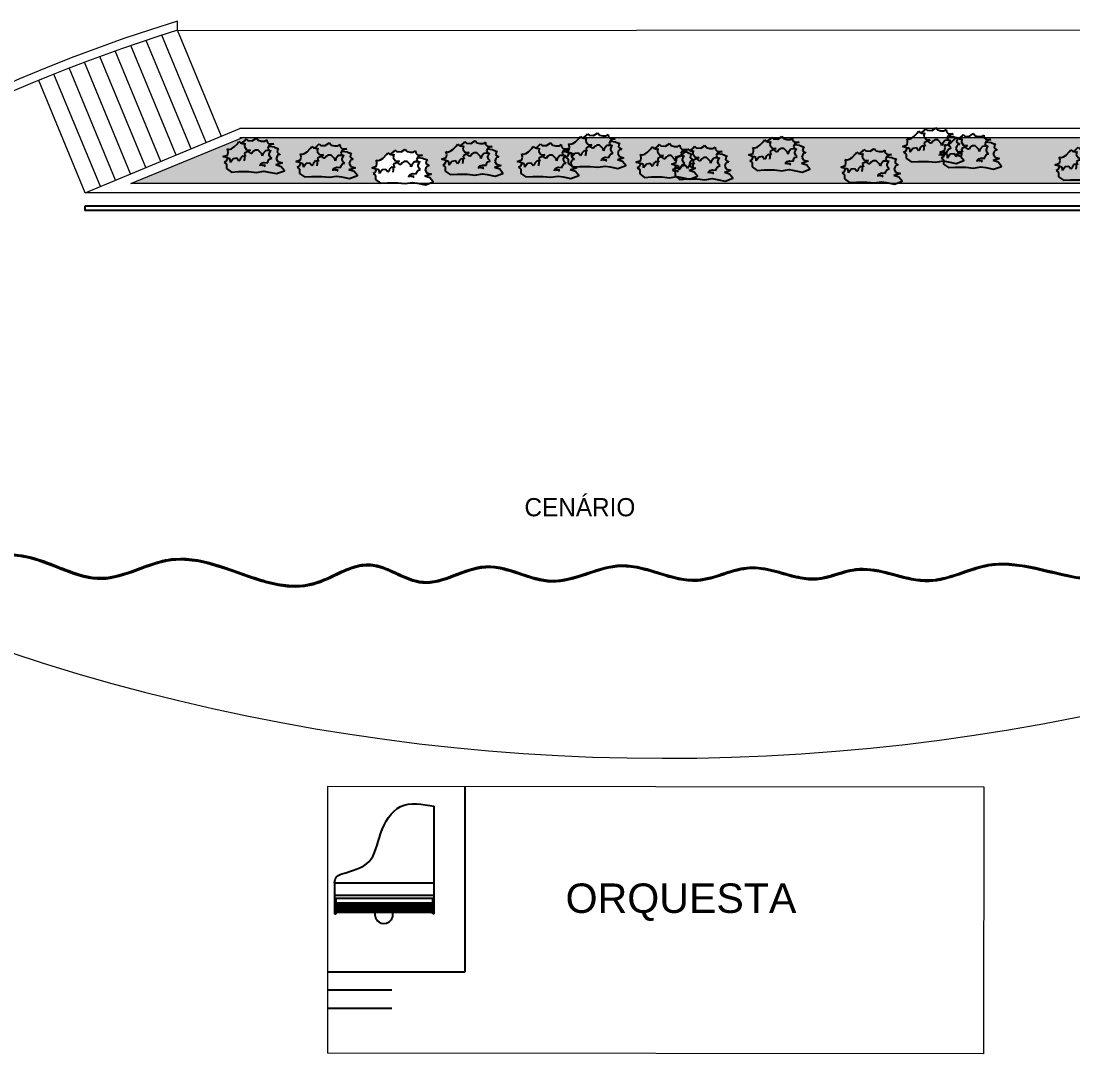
# Model space of a CAD drawing. Header units: millimetres. Extents: x 383 to 523, y 252 to 344.
# Drawn here: x 417.64 to 434.99, y 305.44 to 322.61 of the extents above; entities that cross this region are included whole.
import ezdxf

# ---------------------------------------------------------------- set-up
doc = ezdxf.new("R2010")
doc.units = ezdxf.units.MM
doc.header["$MEASUREMENT"] = 0
doc.linetypes.add('ACAD_ISO02W100', pattern=[15, 12, -3])
for name, color, linetype in [('alberi', 74, 'Continuous'), ('letreros', 6, 'Continuous'), ('muebles', 193, 'Continuous'), ('Terreno', 41, 'Continuous')]:
    doc.layers.add(name, color=color, linetype=linetype)
for name, color, linetype, lineweight in [('cubierta', 1, 'ACAD_ISO02W100', 15), ('muros', 5, 'Continuous', 30), ('plantas', 76, 'Continuous', 15)]:
    doc.layers.add(name, color=color, linetype=linetype, lineweight=lineweight)

# ---------------------------------------------------------------- blocks, each defined once
blk = doc.blocks.new('cespugliof')
at = {"layer": 'alberi'}
for p, q in [((-0.229, 0.492), (-0.193, 0.522)), ((-0.193, 0.522), (-0.168, 0.553)), ((-0.168, 0.553), (-0.14, 0.527)), ((-0.14, 0.527), (-0.067, 0.522)), ((-0.067, 0.522), (-0.006, 0.561)), ((-0.006, 0.561), (0.002, 0.57)), ((0.002, 0.57), (0.031, 0.531)), ((0.031, 0.531), (0.084, 0.518)), ((0.137, 0.518), (0.173, 0.54)), ((0.173, 0.54), (0.177, 0.5)), ((-0.469, 0.361), (-0.477, 0.387)), ((-0.477, 0.387), (-0.445, 0.379)), ((-0.465, 0.331), (-0.469, 0.361)), ((-0.445, 0.379), (-0.408, 0.392)), ((-0.408, 0.392), (-0.364, 0.422)), ((-0.364, 0.422), (-0.307, 0.479)), ((-0.307, 0.479), (-0.286, 0.509)), ((-0.286, 0.509), (-0.258, 0.487)), ((-0.258, 0.487), (-0.213, 0.474)), ((-0.246, 0.483), (-0.229, 0.492)), ((-0.213, 0.474), (-0.189, 0.483)), ((-0.189, 0.483), (-0.197, 0.427)), ((-0.197, 0.427), (-0.197, 0.427)), ((-0.197, 0.427), (-0.16, 0.374)), ((-0.189, 0.483), (-0.189, 0.483)), ((-0.16, 0.374), (-0.095, 0.37)), ((-0.095, 0.37), (-0.152, 0.339)), ((-0.014, 0.366), (-0.05, 0.344)), ((0.031, 0.366), (-0.014, 0.366)), ((0.092, 0.305), (0.031, 0.366)), ((0.084, 0.518), (0.137, 0.518)), ((0.149, 0.357), (0.108, 0.305)), ((0.202, 0.361), (0.149, 0.357)), ((0.177, 0.5), (0.206, 0.474)), ((0.214, 0.448), (0.189, 0.4)), ((0.189, 0.4), (0.21, 0.37)), ((0.246, 0.352), (0.202, 0.361)), ((0.298, 0.416), (0.205, 0.427)), ((0.206, 0.474), (0.242, 0.47)), ((0.21, 0.37), (0.246, 0.352)), ((0.287, 0.47), (0.214, 0.448)), ((0.214, 0.305), (0.234, 0.352)), ((0.242, 0.47), (0.287, 0.47)), ((0.298, 0.416), (0.367, 0.391)), ((0.349, 0.37), (0.342, 0.332)), ((0.367, 0.391), (0.349, 0.37)), ((-0.551, 0.261), (-0.473, 0.287)), ((-0.498, 0.244), (-0.551, 0.261)), ((-0.502, 0.178), (-0.53, 0.165)), ((-0.477, 0.23), (-0.502, 0.178)), ((-0.453, 0.23), (-0.498, 0.244)), ((-0.473, 0.287), (-0.465, 0.331)), ((-0.429, 0.222), (-0.453, 0.23)), ((-0.425, 0.165), (-0.429, 0.222)), ((-0.38, 0.226), (-0.425, 0.165)), ((-0.319, 0.235), (-0.38, 0.226)), ((-0.38, 0.226), (-0.38, 0.226)), ((-0.286, 0.187), (-0.319, 0.235)), ((-0.319, 0.235), (-0.319, 0.235)), ((-0.266, 0.209), (-0.286, 0.187)), ((-0.262, 0.235), (-0.266, 0.209)), ((-0.225, 0.27), (-0.262, 0.235)), ((-0.177, 0.261), (-0.225, 0.27)), ((-0.197, 0.226), (-0.205, 0.191)), ((-0.197, 0.257), (-0.197, 0.226)), ((-0.152, 0.339), (-0.193, 0.318)), ((-0.193, 0.318), (-0.189, 0.287)), ((-0.189, 0.287), (-0.177, 0.261)), ((-0.177, 0.261), (-0.177, 0.261)), ((-0.116, 0.335), (-0.128, 0.339)), ((-0.087, 0.313), (-0.116, 0.335)), ((-0.071, 0.313), (-0.087, 0.313)), ((-0.05, 0.344), (-0.071, 0.313)), ((0.096, 0.274), (0.092, 0.305)), ((0.108, 0.305), (0.096, 0.274)), ((0.189, 0.183), (0.21, 0.217)), ((0.189, 0.161), (0.189, 0.183)), ((0.21, 0.217), (0.23, 0.226)), ((0.214, 0.287), (0.214, 0.305)), ((0.23, 0.257), (0.214, 0.287)), ((0.254, 0.235), (0.23, 0.257)), ((0.23, 0.226), (0.254, 0.235)), ((0.344, 0.271), (0.329, 0.226)), ((0.329, 0.226), (0.354, 0.178)), ((0.342, 0.332), (0.395, 0.293)), ((0.367, 0.294), (0.344, 0.271)), ((0.354, 0.178), (0.432, 0.158)), ((0.395, 0.293), (0.367, 0.294)), ((-0.53, 0.165), (-0.49, 0.135)), ((-0.49, 0.135), (-0.49, 0.087)), ((-0.49, 0.087), (-0.49, 0.065)), ((0.063, 0.108), (0.067, 0.135)), ((0.067, 0.135), (0.084, 0.152)), ((0.1, 0.117), (0.071, 0.13)), ((0.084, 0.152), (0.124, 0.165)), ((0.104, 0.117), (0.1, 0.117)), ((0.149, 0.117), (0.104, 0.117)), ((0.124, 0.165), (0.132, 0.165)), ((0.132, 0.165), (0.189, 0.161)), ((0.132, 0.1), (0.149, 0.117)), ((0.385, 0.14), (0.324, 0.123)), ((0.432, 0.158), (0.385, 0.14))]:
    blk.add_line(p, q, dxfattribs=at)
at = {"layer": 'alberi', "color": 74}
blk.add_lwpolyline([(-0.49, 0.065), (-0.409, 0.007), (-0.293, 0.014), (-0.123, 0.014), (0, 0), (0.123, 0.02), (0.204, 0.007), (0.334, -0.02), (0.463, 0.027), (0.409, 0.095), (0.324, 0.123)], dxfattribs=at)

msp = doc.modelspace()

# ---------------------------------------------------------------- hatches: boundary and pattern name
at = {"layer": 'plantas', "linetype": 'Continuous'}
h = msp.add_hatch(dxfattribs=at)
h.set_pattern_fill('AR-SAND', color=256, scale=0.004, style=0)
h.set_pattern_definition([(37.5, (0, 0), (-0.006400125, 0.195765295), [0, -0.154432, 0, -0.17272, 0, -0.1651]), (7.5, (0, 0), (0.17980931, 0.28673004), [0, -0.083312, 0, -0.139192, 0, -0.05334]), (327.5, (-0.12497, 0), (0.31639695, 0.000574874), [0, -0.0508, 0, -0.18288, 0, -0.23876]), (317.5, (-0.12497, 0), (0.30542258, 0.08917173), [0, -0.0254, 0, -0.119888, 0, -0.13716])])
h.paths.add_polyline_path([(435.058, 320.69), (421.283, 320.69), (419.456, 319.934), (423.976, 319.934), (423.853, 319.947), (423.683, 319.947), (423.567, 319.941), (423.486, 319.999), (423.486, 320.02), (423.486, 320.068), (423.445, 320.099), (423.474, 320.112), (423.501, 320.17), (423.478, 320.177), (423.425, 320.195), (423.502, 320.221), (423.51, 320.264), (423.506, 320.295), (423.498, 320.321), (423.531, 320.312), (423.567, 320.325), (423.612, 320.356), (423.669, 320.413), (423.689, 320.443), (423.718, 320.421), (423.731, 320.417), (423.746, 320.426), (423.783, 320.456), (423.807, 320.487), (423.836, 320.46), (423.909, 320.456), (423.97, 320.495), (423.978, 320.504), (424.006, 320.465), (424.059, 320.452), (424.112, 320.452), (424.149, 320.474), (424.153, 320.434), (424.181, 320.408), (424.218, 320.404), (424.263, 320.404), (424.189, 320.382), (424.179, 320.361), (424.274, 320.35), (424.343, 320.325), (424.324, 320.303), (424.318, 320.266), (424.371, 320.226), (424.343, 320.228), (424.319, 320.205), (424.304, 320.16), (424.329, 320.112), (424.408, 320.092), (424.361, 320.074), (424.299, 320.056), (424.384, 320.029), (424.439, 319.961), (424.365, 319.934), (436.837, 319.934)])

# ---------------------------------------------------------------- linework, layer by layer
at = {"layer": 'cubierta', "linetype": 'ACAD_ISO02W100', "lineweight": 18, "ltscale": 0.2}
msp.add_arc((428.383, 297.242), 32.252, 181.8805, 44.9344, dxfattribs=at)
at = {"layer": 'muebles', "linetype": 'Continuous'}
for p, q in [((424.958, 309.983), (424.958, 306.933)), ((424.958, 306.933), (422.695, 306.935)), ((423.759, 306.634), (422.695, 306.635)), ((423.759, 306.334), (422.695, 306.335))]:
    msp.add_line(p, q, dxfattribs=at)
at = {"layer": 'muebles', "linetype": 'ByBlock'}
for p, q in [((424.457, 307.895), (424.457, 309.668)), ((422.813, 308.408), (422.813, 307.895)), ((422.813, 308.408), (424.457, 308.408)), ((422.813, 308.203), (424.457, 308.203)), ((422.813, 308.152), (424.457, 308.152)), ((422.839, 307.895), (422.839, 308.152)), ((422.839, 308.077), (424.431, 308.077)), ((422.851, 308.077), (422.851, 307.99)), ((422.877, 308.077), (422.877, 307.99)), ((422.89, 308.077), (422.89, 307.923)), ((422.903, 308.077), (422.903, 307.99)), ((422.929, 308.077), (422.929, 307.99)), ((422.954, 308.077), (422.954, 307.99)), ((422.98, 308.077), (422.98, 307.99)), ((422.993, 308.077), (422.993, 307.923)), ((423.006, 308.077), (423.006, 307.99)), ((423.031, 308.077), (423.031, 307.99)), ((423.057, 308.077), (423.057, 307.99)), ((423.07, 308.077), (423.07, 307.923)), ((423.083, 308.077), (423.083, 307.99)), ((423.108, 308.077), (423.108, 307.99)), ((423.134, 308.077), (423.134, 307.99)), ((423.16, 308.077), (423.16, 307.99)), ((423.173, 308.077), (423.173, 307.923)), ((423.185, 308.077), (423.185, 307.99)), ((423.211, 308.077), (423.211, 307.99)), ((423.237, 308.077), (423.237, 307.99)), ((423.25, 308.077), (423.25, 307.923)), ((423.262, 308.077), (423.262, 307.99)), ((423.288, 308.077), (423.288, 307.99)), ((423.314, 308.077), (423.314, 307.99)), ((423.339, 308.077), (423.339, 307.99)), ((423.352, 308.077), (423.352, 307.923)), ((423.365, 308.077), (423.365, 307.99)), ((423.391, 308.077), (423.391, 307.99)), ((423.416, 308.077), (423.416, 307.99)), ((423.429, 308.077), (423.429, 307.923)), ((423.442, 308.077), (423.442, 307.99)), ((423.468, 308.077), (423.468, 307.99)), ((423.494, 308.077), (423.494, 307.99)), ((423.519, 308.077), (423.519, 307.99)), ((423.532, 308.077), (423.532, 307.923)), ((423.545, 308.077), (423.545, 307.99)), ((423.571, 308.077), (423.571, 307.99)), ((423.596, 308.077), (423.596, 307.99)), ((423.609, 308.077), (423.609, 307.923)), ((423.622, 308.077), (423.622, 307.99)), ((423.648, 308.077), (423.648, 307.99)), ((423.673, 308.077), (423.673, 307.99)), ((423.699, 308.077), (423.699, 307.99)), ((423.712, 308.077), (423.712, 307.923)), ((423.725, 308.077), (423.725, 307.99)), ((423.75, 308.077), (423.75, 307.99)), ((423.776, 308.077), (423.776, 307.99)), ((423.789, 308.077), (423.789, 307.923)), ((423.802, 308.077), (423.802, 307.99)), ((423.827, 308.077), (423.827, 307.99)), ((423.853, 308.077), (423.853, 307.99)), ((423.879, 308.077), (423.879, 307.99)), ((423.892, 308.077), (423.892, 307.923)), ((423.904, 308.077), (423.904, 307.99)), ((423.93, 308.077), (423.93, 307.99)), ((423.956, 308.077), (423.956, 307.99)), ((423.969, 308.077), (423.969, 307.923)), ((423.982, 308.077), (423.982, 307.99)), ((424.007, 308.077), (424.007, 307.99)), ((424.033, 308.077), (424.033, 307.99)), ((424.059, 308.077), (424.059, 307.99)), ((424.071, 308.077), (424.071, 307.923)), ((424.084, 308.077), (424.084, 307.99)), ((424.11, 308.077), (424.11, 307.99)), ((424.136, 308.077), (424.136, 307.99)), ((424.148, 308.077), (424.148, 307.923)), ((424.161, 308.077), (424.161, 307.99)), ((424.187, 308.077), (424.187, 307.99)), ((424.213, 308.077), (424.213, 307.99)), ((424.238, 308.077), (424.238, 307.99)), ((424.251, 308.077), (424.251, 307.923)), ((424.264, 308.077), (424.264, 307.99)), ((424.29, 308.077), (424.29, 307.99)), ((424.315, 308.077), (424.315, 307.99)), ((424.328, 308.077), (424.328, 307.923)), ((424.341, 308.077), (424.341, 307.99)), ((424.367, 308.077), (424.367, 307.99)), ((424.392, 308.077), (424.392, 307.99)), ((424.418, 308.077), (424.418, 307.99)), ((424.431, 307.895), (424.431, 308.152)), ((422.813, 307.895), (422.839, 307.895)), ((422.839, 307.923), (424.431, 307.923)), ((422.851, 307.99), (422.877, 307.99)), ((422.864, 307.99), (422.864, 307.923)), ((422.903, 307.99), (422.98, 307.99)), ((422.916, 307.99), (422.916, 307.923)), ((422.941, 307.99), (422.941, 307.923)), ((422.967, 307.99), (422.967, 307.923)), ((423.006, 307.99), (423.057, 307.99)), ((423.018, 307.99), (423.018, 307.923)), ((423.044, 307.99), (423.044, 307.923)), ((423.083, 307.99), (423.16, 307.99)), ((423.095, 307.99), (423.095, 307.923)), ((423.121, 307.99), (423.121, 307.923)), ((423.147, 307.99), (423.147, 307.923)), ((423.185, 307.99), (423.237, 307.99)), ((423.198, 307.99), (423.198, 307.923)), ((423.224, 307.99), (423.224, 307.923)), ((423.262, 307.99), (423.339, 307.99)), ((423.275, 307.99), (423.275, 307.923)), ((423.301, 307.99), (423.301, 307.923)), ((423.327, 307.99), (423.327, 307.923)), ((423.365, 307.99), (423.416, 307.99)), ((423.378, 307.99), (423.378, 307.923)), ((423.404, 307.99), (423.404, 307.923)), ((423.442, 307.99), (423.519, 307.99)), ((423.455, 307.99), (423.455, 307.923)), ((423.481, 307.99), (423.481, 307.923)), ((423.506, 307.99), (423.506, 307.923)), ((423.545, 307.99), (423.596, 307.99)), ((423.558, 307.99), (423.558, 307.923)), ((423.583, 307.99), (423.583, 307.923)), ((423.622, 307.99), (423.699, 307.99)), ((423.635, 307.99), (423.635, 307.923)), ((423.66, 307.99), (423.66, 307.923)), ((423.686, 307.99), (423.686, 307.923)), ((423.725, 307.99), (423.776, 307.99)), ((423.738, 307.99), (423.738, 307.923)), ((423.763, 307.99), (423.763, 307.923)), ((423.802, 307.99), (423.879, 307.99)), ((423.815, 307.99), (423.815, 307.923)), ((423.84, 307.99), (423.84, 307.923)), ((423.866, 307.99), (423.866, 307.923)), ((423.904, 307.99), (423.956, 307.99)), ((423.917, 307.99), (423.917, 307.923)), ((423.943, 307.99), (423.943, 307.923)), ((423.982, 307.99), (424.059, 307.99)), ((423.994, 307.99), (423.994, 307.923)), ((424.02, 307.99), (424.02, 307.923)), ((424.046, 307.99), (424.046, 307.923)), ((424.084, 307.99), (424.136, 307.99)), ((424.097, 307.99), (424.097, 307.923)), ((424.123, 307.99), (424.123, 307.923)), ((424.161, 307.99), (424.238, 307.99)), ((424.174, 307.99), (424.174, 307.923)), ((424.2, 307.99), (424.2, 307.923)), ((424.225, 307.99), (424.225, 307.923)), ((424.264, 307.99), (424.315, 307.99)), ((424.277, 307.99), (424.277, 307.923)), ((424.303, 307.99), (424.303, 307.923)), ((424.341, 307.99), (424.418, 307.99)), ((424.354, 307.99), (424.354, 307.923)), ((424.38, 307.99), (424.38, 307.923)), ((424.405, 307.99), (424.405, 307.923)), ((424.457, 307.895), (424.431, 307.895))]:
    msp.add_line(p, q, dxfattribs=at)
at = {"layer": 'muebles', "linetype": 'Continuous'}
msp.add_lwpolyline([(418.702, 319.567), (437.612, 319.567), (437.612, 319.488), (418.702, 319.488)], close=True, dxfattribs=at)
at = {"layer": 'muebles'}
msp.add_arc((423.626, 307.884), 0.149, 165.0752, 14.9248, dxfattribs=at)
at = {"layer": 'muebles', "linetype": 'Continuous'}
msp.add_spline([(414.898, 313.512), (415.444, 313.503), (417.779, 313.763), (418.975, 313.416), (420.126, 313.725), (422.46, 313.326), (423.393, 313.639), (424.262, 313.352), (425.304, 313.607), (426.392, 313.371), (427.542, 313.625), (428.794, 313.387), (429.671, 313.591), (430.76, 313.409), (431.418, 313.562), (432.616, 313.379), (433.603, 313.635), (435.368, 313.4), (437.47, 313.652), (438.612, 313.36), (439.273, 313.731), (441.252, 313.436)], degree=3, dxfattribs=at)
msp.add_open_spline([(414.899, 313.532), (415.042, 313.525), (415.185, 313.517), (415.613, 313.523), (415.899, 313.577), (416.472, 313.704), (416.759, 313.776), (417.231, 313.833), (417.417, 313.839), (417.745, 313.798), (417.887, 313.759), (418.169, 313.657), (418.309, 313.598), (418.586, 313.496), (418.725, 313.455), (419.013, 313.426), (419.163, 313.452), (419.47, 313.544), (419.625, 313.608), (419.912, 313.704), (420.043, 313.739), (420.428, 313.771), (420.682, 313.711), (421.185, 313.551), (421.435, 313.449), (421.934, 313.313), (422.183, 313.279), (422.557, 313.37), (422.689, 313.432), (422.943, 313.551), (423.066, 313.608), (423.286, 313.661), (423.382, 313.666), (423.572, 313.63), (423.667, 313.592), (423.873, 313.5), (423.985, 313.444), (424.195, 313.376), (424.291, 313.363), (424.487, 313.383), (424.587, 313.412), (424.889, 313.519), (425.094, 313.616), (425.513, 313.639), (425.72, 313.564), (426.061, 313.451), (426.198, 313.408), (426.552, 313.374), (426.771, 313.447), (427.151, 313.573), (427.309, 313.625), (427.91, 313.684), (428.351, 313.387), (428.915, 313.411), (429.059, 313.456), (429.322, 313.541), (429.44, 313.58), (429.688, 313.62), (429.819, 313.61), (430.077, 313.558), (430.206, 313.517), (430.446, 313.454), (430.558, 313.43), (430.79, 313.423), (430.91, 313.451), (431.155, 313.523), (431.279, 313.565), (431.736, 313.621), (432.069, 313.466), (432.502, 313.397), (432.612, 313.393), (432.831, 313.424), (432.94, 313.455), (433.227, 313.55), (433.405, 313.621), (434.047, 313.733), (434.514, 313.551), (435.134, 313.434), (435.291, 313.416), (435.603, 313.426), (435.76, 313.451), (436.23, 313.551), (436.544, 313.652), (437.091, 313.723), (437.324, 313.718), (437.787, 313.581), (438.017, 313.462), (438.375, 313.364), (438.509, 313.35), (438.766, 313.425), (438.891, 313.51), (439.119, 313.664), (439.22, 313.731), (439.429, 313.825), (439.537, 313.853), (439.868, 313.897), (440.097, 313.867), (440.635, 313.725), (440.948, 313.59), (441.26, 313.455)], degree=3, knots=[0, 0, 0, 0, 0.430093, 0.430093, 1.29028, 1.29028, 2.150467, 2.150467, 2.710381, 2.710381, 3.14594, 3.14594, 3.581499, 3.581499, 4.020518, 4.020518, 4.50333, 4.50333, 4.986141, 4.986141, 5.384998, 5.384998, 6.143873, 6.143873, 6.897748, 6.897748, 7.669769, 7.669769, 8.086534, 8.086534, 8.47459, 8.47459, 8.769216, 8.769216, 9.063843, 9.063843, 9.419986, 9.419986, 9.733227, 9.733227, 10.046467, 10.046467, 10.672948, 10.672948, 11.299429, 11.299429, 11.723087, 11.723087, 12.409472, 12.409472, 12.890496, 12.890496, 14.216034, 14.216034, 14.665854, 14.665854, 15.027715, 15.027715, 15.415507, 15.415507, 15.8033, 15.8033, 16.14848, 16.14848, 16.527942, 16.527942, 16.907404, 16.907404, 17.897019, 17.897019, 18.240449, 18.240449, 18.583878, 18.583878, 19.136742, 19.136742, 20.533958, 20.533958, 21.010135, 21.010135, 21.486312, 21.486312, 22.438665, 22.438665, 23.126803, 23.126803, 23.814941, 23.814941, 24.26032, 24.26032, 24.705699, 24.705699, 25.050352, 25.050352, 25.395004, 25.395004, 26.084308, 26.084308, 26.984671, 26.984671, 26.984671, 26.984671], dxfattribs=at)
at = {"layer": 'muebles'}
msp.add_spline([(422.813, 308.408), (422.844, 308.504), (422.933, 308.552), (423.383, 308.758), (423.572, 309.215), (423.901, 309.663), (424.457, 309.668)], degree=3, dxfattribs=at)
at = {"layer": 'muros', "lineweight": 18}
for p, q in [((420.222, 322.464), (420.222, 322.614)), ((435.828, 322.465), (420.202, 322.455)), ((420.947, 320.713), (420.222, 322.464)), ((420.448, 320.507), (419.707, 322.296)), ((420.698, 320.61), (419.965, 322.381)), ((419.949, 320.3), (419.196, 322.121)), ((420.199, 320.403), (419.451, 322.21)), ((419.45, 320.094), (418.688, 321.935)), ((419.7, 320.197), (418.941, 322.029)), ((418.951, 319.887), (418.184, 321.739)), ((419.201, 319.99), (418.434, 321.843)), ((418.702, 319.784), (417.935, 321.636)), ((418.702, 319.784), (421.253, 320.84)), ((419.456, 319.934), (421.311, 320.701)), ((435.127, 320.84), (421.253, 320.84)), ((435.127, 320.69), (421.253, 320.69)), ((436.837, 319.934), (419.456, 319.934)), ((437.612, 319.784), (418.702, 319.784)), ((422.698, 309.995), (422.694, 305.595)), ((433.523, 309.985), (422.698, 309.995)), ((433.519, 305.585), (433.523, 309.985)), ((433.519, 305.585), (422.694, 305.595))]:
    msp.add_line(p, q, dxfattribs=at)
for centre, radius, start, end in [((428.031, 297.243), 26.544, 107.1088, 169.7865), ((428.031, 297.243), 26.4, 107.2031, 151.7317), ((428.266, 344.751), 34.292, 239.8575, 301.8788)]:
    msp.add_arc(centre, radius, start, end, dxfattribs=at)

# ---------------------------------------------------------------- block references
at = {"layer": 'plantas', "linetype": 'Continuous'}
for p in [(432.725, 320.287), (421.522, 320.118), (427.151, 320.203), (430.187, 320.145), (433.344, 320.191), (422.725, 320.038), (423.976, 319.934), (425.126, 320.075), (426.375, 320.038), (428.333, 320.029), (428.916, 319.996), (431.709, 319.945), (435.238, 319.983)]:
    msp.add_blockref('cespugliof', p, dxfattribs=at)

# ---------------------------------------------------------------- texts
at = {"layer": 'letreros', "color": 2, "insert": (426.621, 308.395), "char_height": 0.48545, "width": 0.089, "attachment_point": 1}
msp.add_mtext('{\\fArial|b0|i0|c0|p34;ORQUESTA}', dxfattribs=at)
at = {"layer": 'Terreno', "linetype": 'Continuous'}
msp.add_text('CENÁRIO', height=0.3, dxfattribs=at).set_placement((425.943, 314.449))

doc.saveas('drawing.dxf')
